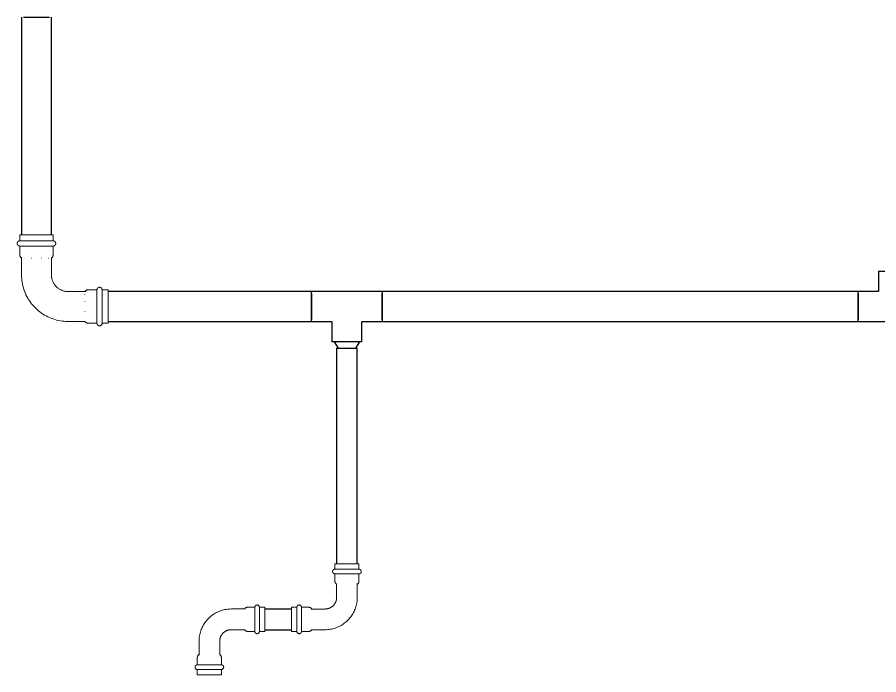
# Model space of a CAD drawing. Header units: inches. Extents: x -3327 to -1, y 8 to 1328.
# Drawn here: x -504.5 to -449.7, y 167.6 to 209.3 of the extents above; entities that cross this region are included whole.
import ezdxf

# ---------------------------------------------------------------- set-up
doc = ezdxf.new("R2010")
doc.units = ezdxf.units.IN
doc.header["$MEASUREMENT"] = 0
doc.layers.add('P-PIPE', color=3, linetype='Continuous', lineweight=9)
doc.layers.add('X - REF - FP', color=7, linetype='Continuous', true_color=0xb90000)

# ---------------------------------------------------------------- blocks, each defined once
blk = doc.blocks.new('Victaulic-VicPress316-Elbow 90-45deg Style P568_P571 - Standard-V1-SECOND LEVEL')
at = {"layer": 'P-PIPE'}
for p, q in [((-0.767, 3.52), (-0.767, 3.181)), ((0.766, 3.52), (-0.767, 3.52)), ((0.766, 3.181), (0.766, 3.52)), ((-0.767, 3.181), (0.766, 3.181)), ((-0.767, 2.89), (-0.767, 2.439)), ((-0.767, 2.89), (0.766, 2.89)), ((0.766, 2.439), (0.766, 2.89)), ((-0.658, 2.278), (-0.658, 1.393)), ((0.657, 1.393), (0.657, 2.278)), ((-3.181, 0.766), (-3.52, 0.766)), ((-3.52, 0.766), (-3.52, -0.767)), ((-3.181, -0.767), (-3.181, 0.766)), ((-2.439, 0.766), (-2.89, 0.766)), ((-2.89, -0.767), (-2.89, 0.766)), ((-1.393, 0.657), (-2.278, 0.657)), ((-3.52, -0.767), (-3.181, -0.767)), ((-2.89, -0.767), (-2.439, -0.767)), ((-2.278, -0.658), (-1.393, -0.658))]:
    blk.add_line(p, q, dxfattribs=at)
at = {"layer": 'P-PIPE', "flags": 128}
for points in [[(-0.767, 2.89), (-0.772, 2.891), (-0.778, 2.891), (-0.784, 2.892), (-0.79, 2.892), (-0.795, 2.893), (-0.801, 2.895), (-0.807, 2.896), (-0.812, 2.898), (-0.818, 2.9), (-0.823, 2.902), (-0.828, 2.904), (-0.834, 2.907), (-0.839, 2.91), (-0.844, 2.913), (-0.849, 2.916), (-0.853, 2.919), (-0.858, 2.923), (-0.862, 2.927), (-0.867, 2.931), (-0.871, 2.935), (-0.875, 2.939), (-0.879, 2.943), (-0.882, 2.948), (-0.886, 2.953), (-0.889, 2.957), (-0.892, 2.962), (-0.895, 2.967), (-0.897, 2.973), (-0.9, 2.978), (-0.902, 2.983), (-0.904, 2.989), (-0.906, 2.994), (-0.907, 3), (-0.909, 3.006), (-0.91, 3.011), (-0.911, 3.017), (-0.911, 3.023), (-0.912, 3.029), (-0.912, 3.034), (-0.912, 3.04), (-0.912, 3.046), (-0.911, 3.052), (-0.91, 3.058), (-0.909, 3.063), (-0.908, 3.069), (-0.907, 3.075), (-0.905, 3.08), (-0.903, 3.086), (-0.901, 3.091), (-0.899, 3.097), (-0.896, 3.102), (-0.894, 3.107), (-0.891, 3.112), (-0.887, 3.117), (-0.884, 3.122), (-0.881, 3.126), (-0.877, 3.131), (-0.873, 3.135), (-0.869, 3.139), (-0.865, 3.143), (-0.86, 3.147), (-0.856, 3.151), (-0.851, 3.154), (-0.846, 3.158), (-0.842, 3.161), (-0.836, 3.164), (-0.831, 3.166), (-0.826, 3.169), (-0.821, 3.171), (-0.815, 3.173), (-0.81, 3.175), (-0.804, 3.177), (-0.798, 3.178), (-0.793, 3.179), (-0.787, 3.18), (-0.781, 3.181), (-0.775, 3.181), (-0.77, 3.181), (-0.767, 3.181)], [(0.766, 3.181), (0.766, 3.181), (0.764, 3.181), (0.761, 3.181), (0.757, 3.181), (0.751, 3.181), (0.745, 3.181), (0.737, 3.181), (0.728, 3.181), (0.717, 3.181), (0.706, 3.181), (0.693, 3.181), (0.68, 3.181), (0.665, 3.181), (0.649, 3.181), (0.633, 3.181), (0.615, 3.181), (0.596, 3.181), (0.576, 3.181), (0.556, 3.181), (0.534, 3.181), (0.512, 3.181), (0.488, 3.181), (0.464, 3.181), (0.44, 3.181), (0.414, 3.181), (0.388, 3.181), (0.361, 3.181), (0.334, 3.181), (0.306, 3.181), (0.278, 3.181), (0.249, 3.181), (0.22, 3.181), (0.19, 3.181), (0.16, 3.181), (0.13, 3.181), (0.1, 3.181), (0.069, 3.181), (0.039, 3.181), (0.008, 3.181), (-0.022, 3.181), (-0.053, 3.181), (-0.084, 3.181), (-0.114, 3.181), (-0.144, 3.181), (-0.174, 3.181), (-0.204, 3.181), (-0.233, 3.181), (-0.262, 3.181), (-0.291, 3.181), (-0.319, 3.181), (-0.347, 3.181), (-0.374, 3.181), (-0.4, 3.181), (-0.426, 3.181), (-0.451, 3.181), (-0.476, 3.181), (-0.499, 3.181), (-0.522, 3.181), (-0.544, 3.181), (-0.565, 3.181), (-0.585, 3.181), (-0.605, 3.181), (-0.623, 3.181), (-0.64, 3.181), (-0.657, 3.181), (-0.672, 3.181), (-0.686, 3.181), (-0.699, 3.181), (-0.711, 3.181), (-0.722, 3.181), (-0.732, 3.181), (-0.74, 3.181), (-0.748, 3.181), (-0.754, 3.181), (-0.759, 3.181), (-0.763, 3.181), (-0.765, 3.181), (-0.766, 3.181), (-0.767, 3.181)], [(-0.767, 3.181), (-0.766, 3.181), (-0.764, 3.181), (-0.761, 3.181), (-0.757, 3.181), (-0.751, 3.181), (-0.745, 3.181), (-0.737, 3.181), (-0.728, 3.181)], [(-0.767, 2.89), (-0.766, 2.89), (-0.764, 2.89), (-0.761, 2.89), (-0.757, 2.89), (-0.751, 2.89), (-0.745, 2.89), (-0.737, 2.89), (-0.728, 2.89), (-0.717, 2.89), (-0.706, 2.89), (-0.693, 2.89), (-0.68, 2.89), (-0.665, 2.89), (-0.649, 2.89), (-0.633, 2.89), (-0.615, 2.89), (-0.596, 2.89), (-0.576, 2.89), (-0.556, 2.89), (-0.534, 2.89), (-0.512, 2.89), (-0.488, 2.89), (-0.464, 2.89), (-0.44, 2.89), (-0.414, 2.89), (-0.388, 2.89), (-0.361, 2.89), (-0.334, 2.89), (-0.306, 2.89), (-0.278, 2.89), (-0.249, 2.89), (-0.22, 2.89), (-0.19, 2.89), (-0.16, 2.89), (-0.13, 2.89), (-0.1, 2.89), (-0.069, 2.89), (-0.039, 2.89), (-0.008, 2.89), (0.022, 2.89), (0.053, 2.89), (0.084, 2.89), (0.114, 2.89), (0.144, 2.89), (0.174, 2.89), (0.204, 2.89), (0.233, 2.89), (0.262, 2.89), (0.291, 2.89), (0.319, 2.89), (0.347, 2.89), (0.374, 2.89), (0.4, 2.89), (0.426, 2.89), (0.451, 2.89), (0.476, 2.89), (0.499, 2.89), (0.522, 2.89), (0.544, 2.89), (0.565, 2.89), (0.585, 2.89), (0.605, 2.89), (0.623, 2.89), (0.64, 2.89), (0.657, 2.89), (0.672, 2.89), (0.686, 2.89), (0.699, 2.89), (0.711, 2.89), (0.722, 2.89), (0.732, 2.89), (0.74, 2.89), (0.748, 2.89), (0.754, 2.89), (0.759, 2.89), (0.763, 2.89), (0.765, 2.89), (0.766, 2.89), (0.766, 2.89)], [(-0.722, 2.89), (-0.732, 2.89), (-0.74, 2.89), (-0.748, 2.89), (-0.754, 2.89), (-0.759, 2.89), (-0.763, 2.89), (-0.765, 2.89), (-0.766, 2.89), (-0.767, 2.89)], [(0.722, 3.181), (0.732, 3.181), (0.74, 3.181), (0.748, 3.181), (0.754, 3.181), (0.759, 3.181), (0.763, 3.181), (0.765, 3.181), (0.766, 3.181), (0.766, 3.181)], [(0.766, 2.89), (0.766, 2.89), (0.764, 2.89), (0.761, 2.89), (0.757, 2.89), (0.751, 2.89), (0.745, 2.89), (0.737, 2.89), (0.728, 2.89)], [(0.766, 3.181), (0.772, 3.181), (0.778, 3.181), (0.784, 3.18), (0.79, 3.18), (0.795, 3.179), (0.801, 3.177), (0.807, 3.176), (0.812, 3.174), (0.818, 3.172), (0.823, 3.17), (0.828, 3.168), (0.834, 3.165), (0.839, 3.162), (0.844, 3.159), (0.849, 3.156), (0.853, 3.153), (0.858, 3.149), (0.862, 3.145), (0.867, 3.141), (0.871, 3.137), (0.875, 3.133), (0.879, 3.129), (0.882, 3.124), (0.886, 3.119), (0.889, 3.115), (0.892, 3.11), (0.895, 3.105), (0.897, 3.099), (0.9, 3.094), (0.902, 3.089), (0.904, 3.083), (0.906, 3.078), (0.907, 3.072), (0.909, 3.066), (0.91, 3.061), (0.911, 3.055), (0.911, 3.049), (0.912, 3.043), (0.912, 3.038), (0.912, 3.032), (0.912, 3.026), (0.911, 3.02), (0.91, 3.014), (0.909, 3.009), (0.908, 3.003), (0.907, 2.997), (0.905, 2.992), (0.903, 2.986), (0.901, 2.981), (0.899, 2.975), (0.896, 2.97), (0.894, 2.965), (0.891, 2.96), (0.887, 2.955), (0.884, 2.95), (0.881, 2.946), (0.877, 2.941), (0.873, 2.937), (0.869, 2.933), (0.865, 2.929), (0.86, 2.925), (0.856, 2.921), (0.851, 2.918), (0.846, 2.914), (0.842, 2.911), (0.836, 2.908), (0.831, 2.906), (0.826, 2.903), (0.821, 2.901), (0.815, 2.899), (0.81, 2.897), (0.804, 2.895), (0.798, 2.894), (0.793, 2.893), (0.787, 2.892), (0.781, 2.891), (0.775, 2.891), (0.77, 2.891), (0.766, 2.89)], [(-0.658, 2.221), (-0.666, 2.228), (-0.674, 2.235), (-0.682, 2.242), (-0.69, 2.25), (-0.698, 2.258), (-0.705, 2.266), (-0.711, 2.275), (-0.718, 2.283), (-0.724, 2.293), (-0.729, 2.302), (-0.735, 2.311), (-0.74, 2.321), (-0.744, 2.331), (-0.748, 2.341), (-0.752, 2.351), (-0.755, 2.362), (-0.758, 2.372), (-0.761, 2.383), (-0.763, 2.394), (-0.764, 2.404), (-0.765, 2.415), (-0.766, 2.426), (-0.767, 2.437), (-0.767, 2.439)], [(0.766, 2.439), (0.766, 2.428), (0.766, 2.417), (0.765, 2.406), (0.763, 2.396), (0.761, 2.385), (0.759, 2.374), (0.756, 2.364), (0.753, 2.353), (0.749, 2.343), (0.745, 2.333), (0.741, 2.323), (0.736, 2.313), (0.73, 2.304), (0.725, 2.294), (0.719, 2.285), (0.713, 2.276), (0.706, 2.268), (0.699, 2.259), (0.692, 2.251), (0.684, 2.244), (0.676, 2.236), (0.668, 2.229), (0.659, 2.222), (0.657, 2.221)], [(-0.658, 1.393), (-0.658, 1.364), (-0.66, 1.334), (-0.663, 1.305), (-0.667, 1.276), (-0.672, 1.247), (-0.679, 1.218), (-0.686, 1.19), (-0.695, 1.162), (-0.705, 1.134), (-0.716, 1.107), (-0.728, 1.08), (-0.741, 1.053), (-0.755, 1.028), (-0.77, 1.002), (-0.786, 0.978), (-0.803, 0.954), (-0.821, 0.931), (-0.84, 0.908), (-0.86, 0.886), (-0.881, 0.865), (-0.902, 0.845), (-0.924, 0.826), (-0.947, 0.808), (-0.971, 0.79), (-0.996, 0.774), (-1.021, 0.759), (-1.046, 0.744), (-1.073, 0.731), (-1.099, 0.719), (-1.126, 0.707), (-1.154, 0.697), (-1.182, 0.688), (-1.21, 0.681), (-1.239, 0.674), (-1.268, 0.668), (-1.297, 0.664), (-1.326, 0.661), (-1.356, 0.658), (-1.385, 0.658), (-1.393, 0.657)], [(-1.393, -0.658), (-1.311, -0.656), (-1.229, -0.651), (-1.148, -0.643), (-1.066, -0.631), (-0.986, -0.617), (-0.906, -0.599), (-0.826, -0.578), (-0.748, -0.553), (-0.671, -0.526), (-0.594, -0.496), (-0.52, -0.462), (-0.446, -0.426), (-0.374, -0.386), (-0.304, -0.344), (-0.235, -0.299), (-0.168, -0.252), (-0.104, -0.201), (-0.041, -0.149), (0.02, -0.093), (0.078, -0.036), (0.134, 0.024), (0.187, 0.087), (0.238, 0.151), (0.287, 0.217), (0.332, 0.285), (0.375, 0.355), (0.415, 0.427), (0.453, 0.5), (0.487, 0.574), (0.518, 0.65), (0.546, 0.727), (0.571, 0.805), (0.593, 0.884), (0.612, 0.964), (0.628, 1.044), (0.64, 1.126), (0.649, 1.207), (0.655, 1.289), (0.657, 1.371), (0.657, 1.393)], [(-3.181, 0.766), (-3.181, 0.772), (-3.181, 0.778), (-3.18, 0.784), (-3.18, 0.79), (-3.179, 0.795), (-3.177, 0.801), (-3.176, 0.807), (-3.174, 0.812), (-3.172, 0.818), (-3.17, 0.823), (-3.168, 0.828), (-3.165, 0.834), (-3.162, 0.839), (-3.159, 0.844), (-3.156, 0.849), (-3.153, 0.853), (-3.149, 0.858), (-3.145, 0.862), (-3.141, 0.867), (-3.137, 0.871), (-3.133, 0.875), (-3.129, 0.879), (-3.124, 0.882), (-3.119, 0.886), (-3.115, 0.889), (-3.11, 0.892), (-3.105, 0.895), (-3.099, 0.897), (-3.094, 0.9), (-3.089, 0.902), (-3.083, 0.904), (-3.078, 0.906), (-3.072, 0.907), (-3.066, 0.909), (-3.061, 0.91), (-3.055, 0.911), (-3.049, 0.911), (-3.043, 0.912), (-3.038, 0.912), (-3.032, 0.912), (-3.026, 0.912), (-3.02, 0.911), (-3.014, 0.91), (-3.009, 0.909), (-3.003, 0.908), (-2.997, 0.907), (-2.992, 0.905), (-2.986, 0.903), (-2.981, 0.901), (-2.975, 0.899), (-2.97, 0.896), (-2.965, 0.894), (-2.96, 0.891), (-2.955, 0.887), (-2.95, 0.884), (-2.946, 0.881), (-2.941, 0.877), (-2.937, 0.873), (-2.933, 0.869), (-2.929, 0.865), (-2.925, 0.86), (-2.921, 0.856), (-2.918, 0.851), (-2.914, 0.846), (-2.911, 0.842), (-2.908, 0.836), (-2.906, 0.831), (-2.903, 0.826), (-2.901, 0.821), (-2.899, 0.815), (-2.897, 0.81), (-2.895, 0.804), (-2.894, 0.798), (-2.893, 0.793), (-2.892, 0.787), (-2.891, 0.781), (-2.891, 0.775), (-2.891, 0.77), (-2.89, 0.766)], [(-3.181, 0.766), (-3.181, 0.766), (-3.181, 0.764), (-3.181, 0.761), (-3.181, 0.757), (-3.181, 0.751), (-3.181, 0.745), (-3.181, 0.737), (-3.181, 0.728), (-3.181, 0.717), (-3.181, 0.706), (-3.181, 0.693), (-3.181, 0.68), (-3.181, 0.665), (-3.181, 0.649), (-3.181, 0.633), (-3.181, 0.615), (-3.181, 0.596), (-3.181, 0.576), (-3.181, 0.556), (-3.181, 0.534), (-3.181, 0.512), (-3.181, 0.488), (-3.181, 0.464), (-3.181, 0.44), (-3.181, 0.414), (-3.181, 0.388), (-3.181, 0.361), (-3.181, 0.334), (-3.181, 0.306), (-3.181, 0.278), (-3.181, 0.249), (-3.181, 0.22), (-3.181, 0.19), (-3.181, 0.16), (-3.181, 0.13), (-3.181, 0.1), (-3.181, 0.069), (-3.181, 0.039), (-3.181, 0.008), (-3.181, -0.022), (-3.181, -0.053), (-3.181, -0.084), (-3.181, -0.114), (-3.181, -0.144), (-3.181, -0.174), (-3.181, -0.204), (-3.181, -0.233), (-3.181, -0.262), (-3.181, -0.291), (-3.181, -0.319), (-3.181, -0.347), (-3.181, -0.374), (-3.181, -0.4), (-3.181, -0.426), (-3.181, -0.451), (-3.181, -0.476), (-3.181, -0.499), (-3.181, -0.522), (-3.181, -0.544), (-3.181, -0.565), (-3.181, -0.585), (-3.181, -0.605), (-3.181, -0.623), (-3.181, -0.64), (-3.181, -0.657), (-3.181, -0.672), (-3.181, -0.686), (-3.181, -0.699), (-3.181, -0.711), (-3.181, -0.722), (-3.181, -0.732), (-3.181, -0.74), (-3.181, -0.748), (-3.181, -0.754), (-3.181, -0.759), (-3.181, -0.763), (-3.181, -0.765), (-3.181, -0.766), (-3.181, -0.767)], [(-3.181, 0.722), (-3.181, 0.732), (-3.181, 0.74), (-3.181, 0.748), (-3.181, 0.754), (-3.181, 0.759), (-3.181, 0.763), (-3.181, 0.765), (-3.181, 0.766), (-3.181, 0.766)], [(-2.89, -0.767), (-2.89, -0.766), (-2.89, -0.764), (-2.89, -0.761), (-2.89, -0.757), (-2.89, -0.751), (-2.89, -0.745), (-2.89, -0.737), (-2.89, -0.728), (-2.89, -0.717), (-2.89, -0.706), (-2.89, -0.693), (-2.89, -0.68), (-2.89, -0.665), (-2.89, -0.649), (-2.89, -0.633), (-2.89, -0.615), (-2.89, -0.596), (-2.89, -0.576), (-2.89, -0.556), (-2.89, -0.534), (-2.89, -0.512), (-2.89, -0.488), (-2.89, -0.464), (-2.89, -0.44), (-2.89, -0.414), (-2.89, -0.388), (-2.89, -0.361), (-2.89, -0.334), (-2.89, -0.306), (-2.89, -0.278), (-2.89, -0.249), (-2.89, -0.22), (-2.89, -0.19), (-2.89, -0.16), (-2.89, -0.13), (-2.89, -0.1), (-2.89, -0.069), (-2.89, -0.039), (-2.89, -0.008), (-2.89, 0.022), (-2.89, 0.053), (-2.89, 0.084), (-2.89, 0.114), (-2.89, 0.144), (-2.89, 0.174), (-2.89, 0.204), (-2.89, 0.233), (-2.89, 0.262), (-2.89, 0.291), (-2.89, 0.319), (-2.89, 0.347), (-2.89, 0.374), (-2.89, 0.4), (-2.89, 0.426), (-2.89, 0.451), (-2.89, 0.476), (-2.89, 0.499), (-2.89, 0.522), (-2.89, 0.544), (-2.89, 0.565), (-2.89, 0.585), (-2.89, 0.605), (-2.89, 0.623), (-2.89, 0.64), (-2.89, 0.657), (-2.89, 0.672), (-2.89, 0.686), (-2.89, 0.699), (-2.89, 0.711), (-2.89, 0.722), (-2.89, 0.732), (-2.89, 0.74), (-2.89, 0.748), (-2.89, 0.754), (-2.89, 0.759), (-2.89, 0.763), (-2.89, 0.765), (-2.89, 0.766), (-2.89, 0.766)], [(-2.89, 0.766), (-2.89, 0.766), (-2.89, 0.764), (-2.89, 0.761), (-2.89, 0.757), (-2.89, 0.751), (-2.89, 0.745), (-2.89, 0.737), (-2.89, 0.728)], [(-2.439, 0.766), (-2.428, 0.766), (-2.417, 0.766), (-2.406, 0.765), (-2.396, 0.763), (-2.385, 0.761), (-2.374, 0.759), (-2.364, 0.756), (-2.353, 0.753), (-2.343, 0.749), (-2.333, 0.745), (-2.323, 0.741), (-2.313, 0.736), (-2.304, 0.73), (-2.294, 0.725), (-2.285, 0.719), (-2.276, 0.713), (-2.268, 0.706), (-2.259, 0.699), (-2.251, 0.692), (-2.244, 0.684), (-2.236, 0.676), (-2.229, 0.668), (-2.222, 0.659), (-2.221, 0.657)], [(-3.181, -0.767), (-3.181, -0.766), (-3.181, -0.764), (-3.181, -0.761), (-3.181, -0.757), (-3.181, -0.751), (-3.181, -0.745), (-3.181, -0.737), (-3.181, -0.728)], [(-2.89, -0.767), (-2.891, -0.772), (-2.891, -0.778), (-2.892, -0.784), (-2.892, -0.79), (-2.893, -0.795), (-2.895, -0.801), (-2.896, -0.807), (-2.898, -0.812), (-2.9, -0.818), (-2.902, -0.823), (-2.904, -0.828), (-2.907, -0.834), (-2.91, -0.839), (-2.913, -0.844), (-2.916, -0.849), (-2.919, -0.853), (-2.923, -0.858), (-2.927, -0.862), (-2.931, -0.867), (-2.935, -0.871), (-2.939, -0.875), (-2.943, -0.879), (-2.948, -0.882), (-2.953, -0.886), (-2.957, -0.889), (-2.962, -0.892), (-2.967, -0.895), (-2.973, -0.897), (-2.978, -0.9), (-2.983, -0.902), (-2.989, -0.904), (-2.994, -0.906), (-3, -0.907), (-3.006, -0.909), (-3.011, -0.91), (-3.017, -0.911), (-3.023, -0.911), (-3.029, -0.912), (-3.034, -0.912), (-3.04, -0.912), (-3.046, -0.912), (-3.052, -0.911), (-3.058, -0.91), (-3.063, -0.909), (-3.069, -0.908), (-3.075, -0.907), (-3.08, -0.905), (-3.086, -0.903), (-3.091, -0.901), (-3.097, -0.899), (-3.102, -0.896), (-3.107, -0.894), (-3.112, -0.891), (-3.117, -0.887), (-3.122, -0.884), (-3.126, -0.881), (-3.131, -0.877), (-3.135, -0.873), (-3.139, -0.869), (-3.143, -0.865), (-3.147, -0.86), (-3.151, -0.856), (-3.154, -0.851), (-3.158, -0.846), (-3.161, -0.842), (-3.164, -0.836), (-3.166, -0.831), (-3.169, -0.826), (-3.171, -0.821), (-3.173, -0.815), (-3.175, -0.81), (-3.177, -0.804), (-3.178, -0.798), (-3.179, -0.793), (-3.18, -0.787), (-3.181, -0.781), (-3.181, -0.775), (-3.181, -0.77), (-3.181, -0.767)], [(-2.89, -0.722), (-2.89, -0.732), (-2.89, -0.74), (-2.89, -0.748), (-2.89, -0.754), (-2.89, -0.759), (-2.89, -0.763), (-2.89, -0.765), (-2.89, -0.766), (-2.89, -0.767)], [(-2.221, -0.658), (-2.228, -0.666), (-2.235, -0.674), (-2.242, -0.682), (-2.25, -0.69), (-2.258, -0.698), (-2.266, -0.705), (-2.275, -0.711), (-2.283, -0.718), (-2.293, -0.724), (-2.302, -0.729), (-2.311, -0.735), (-2.321, -0.74), (-2.331, -0.744), (-2.341, -0.748), (-2.351, -0.752), (-2.362, -0.755), (-2.372, -0.758), (-2.383, -0.761), (-2.394, -0.763), (-2.404, -0.764), (-2.415, -0.765), (-2.426, -0.766), (-2.437, -0.767), (-2.439, -0.767)]]:
    blk.add_lwpolyline(points, dxfattribs=at)
blk = doc.blocks.new('Victaulic-VicPress316-Elbow 90-45deg Style P568_P571 - Standard-V4-SECOND LEVEL')
at = {"layer": 'P-PIPE'}
for p, q in [((-1.059, 4.55), (-1.059, 4.174)), ((1.059, 4.55), (-1.059, 4.55)), ((1.059, 4.174), (1.059, 4.55)), ((-1.059, 4.174), (1.059, 4.174)), ((-1.059, 3.845), (-1.059, 3.289)), ((-1.059, 3.845), (1.059, 3.845)), ((1.059, 3.289), (1.059, 3.845)), ((-0.95, 3.136), (-0.95, 2.015)), ((-0.769, 3.071), (-0.753, 3.071)), ((-0.312, 3.071), (-0.294, 3.071)), ((0.294, 3.071), (0.312, 3.071)), ((0.753, 3.071), (0.769, 3.071)), ((0.95, 2.015), (0.95, 3.119)), ((-4.174, 1.059), (-4.55, 1.059)), ((-4.55, 1.059), (-4.55, -1.059)), ((-4.174, -1.059), (-4.174, 1.059)), ((-3.289, 1.059), (-3.845, 1.059)), ((-3.845, -1.059), (-3.845, 1.059)), ((-2.015, 0.95), (-3.119, 0.95)), ((-3.071, 0.753), (-3.071, 0.769)), ((-3.071, 0.294), (-3.071, 0.312)), ((-3.071, -0.312), (-3.071, -0.294)), ((-4.55, -1.059), (-4.174, -1.059)), ((-3.845, -1.059), (-3.289, -1.059)), ((-3.134, -0.95), (-2.015, -0.95)), ((-3.071, -0.769), (-3.071, -0.753))]:
    blk.add_line(p, q, dxfattribs=at)
at = {"layer": 'P-PIPE', "flags": 128}
for points in [[(-1.059, 3.845), (-1.066, 3.846), (-1.072, 3.846), (-1.079, 3.847), (-1.085, 3.848), (-1.092, 3.849), (-1.098, 3.85), (-1.104, 3.852), (-1.111, 3.854), (-1.117, 3.856), (-1.123, 3.858), (-1.129, 3.861), (-1.135, 3.864), (-1.141, 3.867), (-1.146, 3.871), (-1.152, 3.874), (-1.157, 3.878), (-1.162, 3.882), (-1.167, 3.886), (-1.172, 3.891), (-1.177, 3.895), (-1.181, 3.9), (-1.186, 3.905), (-1.19, 3.91), (-1.194, 3.916), (-1.197, 3.921), (-1.201, 3.927), (-1.204, 3.932), (-1.207, 3.938), (-1.21, 3.944), (-1.212, 3.95), (-1.215, 3.957), (-1.217, 3.963), (-1.218, 3.969), (-1.22, 3.976), (-1.221, 3.982), (-1.222, 3.989), (-1.223, 3.995), (-1.223, 4.002), (-1.223, 4.008), (-1.223, 4.015), (-1.223, 4.021), (-1.223, 4.028), (-1.222, 4.034), (-1.221, 4.041), (-1.219, 4.047), (-1.218, 4.054), (-1.216, 4.06), (-1.214, 4.066), (-1.211, 4.072), (-1.209, 4.078), (-1.206, 4.084), (-1.203, 4.09), (-1.199, 4.096), (-1.196, 4.101), (-1.192, 4.107), (-1.188, 4.112), (-1.184, 4.117), (-1.179, 4.122), (-1.175, 4.127), (-1.17, 4.131), (-1.165, 4.136), (-1.16, 4.14), (-1.155, 4.144), (-1.149, 4.147), (-1.144, 4.151), (-1.138, 4.154), (-1.132, 4.157), (-1.126, 4.16), (-1.12, 4.163), (-1.114, 4.165), (-1.108, 4.167), (-1.102, 4.169), (-1.095, 4.17), (-1.089, 4.172), (-1.082, 4.173), (-1.076, 4.174), (-1.069, 4.174), (-1.063, 4.174), (-1.059, 4.174)], [(1.059, 4.174), (1.058, 4.174), (1.056, 4.174), (1.051, 4.174), (1.045, 4.174), (1.038, 4.174), (1.029, 4.174), (1.018, 4.174), (1.005, 4.174), (0.991, 4.174), (0.975, 4.174), (0.958, 4.174), (0.939, 4.174), (0.919, 4.174), (0.897, 4.174), (0.874, 4.174), (0.849, 4.174), (0.823, 4.174), (0.796, 4.174), (0.768, 4.174), (0.738, 4.174), (0.707, 4.174), (0.675, 4.174), (0.642, 4.174), (0.607, 4.174), (0.572, 4.174), (0.536, 4.174), (0.499, 4.174), (0.461, 4.174), (0.423, 4.174), (0.384, 4.174), (0.344, 4.174), (0.304, 4.174), (0.263, 4.174), (0.222, 4.174), (0.18, 4.174), (0.138, 4.174), (0.096, 4.174), (0.054, 4.174), (0.011, 4.174), (-0.031, 4.174), (-0.073, 4.174), (-0.115, 4.174), (-0.157, 4.174), (-0.199, 4.174), (-0.241, 4.174), (-0.282, 4.174), (-0.322, 4.174), (-0.362, 4.174), (-0.402, 4.174), (-0.441, 4.174), (-0.479, 4.174), (-0.516, 4.174), (-0.553, 4.174), (-0.588, 4.174), (-0.623, 4.174), (-0.657, 4.174), (-0.69, 4.174), (-0.721, 4.174), (-0.752, 4.174), (-0.781, 4.174), (-0.809, 4.174), (-0.836, 4.174), (-0.861, 4.174), (-0.885, 4.174), (-0.907, 4.174), (-0.929, 4.174), (-0.948, 4.174), (-0.966, 4.174), (-0.983, 4.174), (-0.998, 4.174), (-1.011, 4.174), (-1.023, 4.174), (-1.033, 4.174), (-1.042, 4.174), (-1.048, 4.174), (-1.054, 4.174), (-1.057, 4.174), (-1.059, 4.174), (-1.059, 4.174)], [(-1.059, 4.174), (-1.058, 4.174), (-1.056, 4.174), (-1.051, 4.174), (-1.045, 4.174), (-1.038, 4.174), (-1.029, 4.174), (-1.018, 4.174)], [(-1.059, 3.845), (-1.058, 3.845), (-1.056, 3.845), (-1.051, 3.845), (-1.045, 3.845), (-1.038, 3.845), (-1.029, 3.845), (-1.018, 3.845), (-1.005, 3.845), (-0.991, 3.845), (-0.975, 3.845), (-0.958, 3.845), (-0.939, 3.845), (-0.919, 3.845), (-0.897, 3.845), (-0.874, 3.845), (-0.849, 3.845), (-0.823, 3.845), (-0.796, 3.845), (-0.768, 3.845), (-0.738, 3.845), (-0.707, 3.845), (-0.675, 3.845), (-0.642, 3.845), (-0.607, 3.845), (-0.572, 3.845), (-0.536, 3.845), (-0.499, 3.845), (-0.461, 3.845), (-0.423, 3.845), (-0.384, 3.845), (-0.344, 3.845), (-0.304, 3.845), (-0.263, 3.845), (-0.222, 3.845), (-0.18, 3.845), (-0.138, 3.845), (-0.096, 3.845), (-0.054, 3.845), (-0.011, 3.845), (0.031, 3.845), (0.073, 3.845), (0.115, 3.845), (0.157, 3.845), (0.199, 3.845), (0.241, 3.845), (0.282, 3.845), (0.322, 3.845), (0.362, 3.845), (0.402, 3.845), (0.441, 3.845), (0.479, 3.845), (0.516, 3.845), (0.553, 3.845), (0.588, 3.845), (0.623, 3.845), (0.657, 3.845), (0.69, 3.845), (0.721, 3.845), (0.752, 3.845), (0.781, 3.845), (0.809, 3.845), (0.836, 3.845), (0.861, 3.845), (0.885, 3.845), (0.907, 3.845), (0.929, 3.845), (0.948, 3.845), (0.966, 3.845), (0.983, 3.845), (0.998, 3.845), (1.011, 3.845), (1.023, 3.845), (1.033, 3.845), (1.042, 3.845), (1.048, 3.845), (1.054, 3.845), (1.057, 3.845), (1.059, 3.845), (1.059, 3.845)], [(-1.023, 3.845), (-1.033, 3.845), (-1.042, 3.845), (-1.048, 3.845), (-1.054, 3.845), (-1.057, 3.845), (-1.059, 3.845), (-1.059, 3.845)], [(1.059, 3.845), (1.058, 3.845), (1.056, 3.845), (1.051, 3.845), (1.045, 3.845), (1.038, 3.845), (1.029, 3.845), (1.018, 3.845)], [(1.023, 4.174), (1.033, 4.174), (1.042, 4.174), (1.048, 4.174), (1.054, 4.174), (1.057, 4.174), (1.059, 4.174), (1.059, 4.174)], [(1.059, 4.174), (1.066, 4.174), (1.072, 4.174), (1.079, 4.173), (1.085, 4.172), (1.092, 4.171), (1.098, 4.17), (1.104, 4.168), (1.111, 4.166), (1.117, 4.164), (1.123, 4.162), (1.129, 4.159), (1.135, 4.156), (1.141, 4.153), (1.146, 4.149), (1.152, 4.146), (1.157, 4.142), (1.162, 4.138), (1.167, 4.134), (1.172, 4.129), (1.177, 4.125), (1.181, 4.12), (1.186, 4.115), (1.19, 4.11), (1.194, 4.104), (1.197, 4.099), (1.201, 4.093), (1.204, 4.088), (1.207, 4.082), (1.21, 4.076), (1.212, 4.07), (1.215, 4.063), (1.217, 4.057), (1.218, 4.051), (1.22, 4.044), (1.221, 4.038), (1.222, 4.031), (1.223, 4.025), (1.223, 4.018), (1.223, 4.012), (1.223, 4.005), (1.223, 3.999), (1.223, 3.992), (1.222, 3.986), (1.221, 3.979), (1.219, 3.973), (1.218, 3.966), (1.216, 3.96), (1.214, 3.954), (1.211, 3.948), (1.209, 3.942), (1.206, 3.936), (1.203, 3.93), (1.199, 3.924), (1.196, 3.919), (1.192, 3.913), (1.188, 3.908), (1.184, 3.903), (1.179, 3.898), (1.175, 3.893), (1.17, 3.889), (1.165, 3.884), (1.16, 3.88), (1.155, 3.876), (1.149, 3.873), (1.144, 3.869), (1.138, 3.866), (1.132, 3.863), (1.126, 3.86), (1.12, 3.857), (1.114, 3.855), (1.108, 3.853), (1.102, 3.851), (1.095, 3.85), (1.089, 3.848), (1.082, 3.847), (1.076, 3.846), (1.069, 3.846), (1.063, 3.846), (1.059, 3.845)], [(-0.95, 3.071), (-0.959, 3.078), (-0.967, 3.085), (-0.975, 3.092), (-0.983, 3.1), (-0.99, 3.108), (-0.997, 3.116), (-1.004, 3.125), (-1.01, 3.133), (-1.016, 3.143), (-1.022, 3.152), (-1.027, 3.161), (-1.032, 3.171), (-1.037, 3.181), (-1.041, 3.191), (-1.045, 3.201), (-1.048, 3.212), (-1.051, 3.222), (-1.053, 3.233), (-1.055, 3.244), (-1.057, 3.254), (-1.058, 3.265), (-1.059, 3.276), (-1.059, 3.287), (-1.059, 3.289)], [(1.059, 3.289), (1.059, 3.278), (1.058, 3.267), (1.057, 3.256), (1.056, 3.246), (1.054, 3.235), (1.051, 3.224), (1.048, 3.214), (1.045, 3.203), (1.042, 3.193), (1.037, 3.183), (1.033, 3.173), (1.028, 3.163), (1.023, 3.154), (1.017, 3.144), (1.011, 3.135), (1.005, 3.126), (0.998, 3.118), (0.991, 3.109), (0.984, 3.101), (0.976, 3.094), (0.968, 3.086), (0.96, 3.079), (0.952, 3.072), (0.95, 3.071)], [(-0.95, 2.015), (-0.951, 1.973), (-0.953, 1.93), (-0.958, 1.888), (-0.964, 1.846), (-0.971, 1.804), (-0.981, 1.762), (-0.991, 1.721), (-1.004, 1.68), (-1.018, 1.64), (-1.034, 1.6), (-1.051, 1.562), (-1.07, 1.523), (-1.091, 1.486), (-1.113, 1.449), (-1.136, 1.414), (-1.161, 1.379), (-1.187, 1.345), (-1.214, 1.313), (-1.243, 1.281), (-1.273, 1.251), (-1.304, 1.222), (-1.337, 1.194), (-1.37, 1.168), (-1.404, 1.143), (-1.44, 1.119), (-1.476, 1.097), (-1.513, 1.076), (-1.551, 1.056), (-1.59, 1.039), (-1.629, 1.022), (-1.669, 1.008), (-1.71, 0.995), (-1.751, 0.983), (-1.792, 0.974), (-1.834, 0.965), (-1.876, 0.959), (-1.919, 0.954), (-1.961, 0.951), (-2.004, 0.95), (-2.015, 0.95)], [(-2.015, -0.95), (-1.897, -0.948), (-1.778, -0.941), (-1.66, -0.929), (-1.543, -0.912), (-1.426, -0.891), (-1.31, -0.865), (-1.196, -0.835), (-1.082, -0.799), (-0.971, -0.76), (-0.861, -0.716), (-0.752, -0.668), (-0.646, -0.615), (-0.542, -0.558), (-0.44, -0.497), (-0.341, -0.432), (-0.244, -0.363), (-0.151, -0.29), (-0.06, -0.214), (0.028, -0.134), (0.112, -0.051), (0.193, 0.036), (0.27, 0.126), (0.344, 0.219), (0.414, 0.315), (0.48, 0.413), (0.542, 0.514), (0.6, 0.618), (0.654, 0.723), (0.703, 0.831), (0.748, 0.941), (0.789, 1.052), (0.826, 1.165), (0.857, 1.279), (0.884, 1.395), (0.907, 1.511), (0.925, 1.629), (0.938, 1.746), (0.946, 1.865), (0.95, 1.983), (0.95, 2.015)], [(-4.174, 1.059), (-4.174, 1.066), (-4.174, 1.072), (-4.173, 1.079), (-4.172, 1.085), (-4.171, 1.092), (-4.17, 1.098), (-4.168, 1.104), (-4.166, 1.111), (-4.164, 1.117), (-4.162, 1.123), (-4.159, 1.129), (-4.156, 1.135), (-4.153, 1.141), (-4.149, 1.146), (-4.146, 1.152), (-4.142, 1.157), (-4.138, 1.162), (-4.134, 1.167), (-4.129, 1.172), (-4.125, 1.177), (-4.12, 1.181), (-4.115, 1.186), (-4.11, 1.19), (-4.104, 1.194), (-4.099, 1.197), (-4.093, 1.201), (-4.088, 1.204), (-4.082, 1.207), (-4.076, 1.21), (-4.07, 1.212), (-4.063, 1.215), (-4.057, 1.217), (-4.051, 1.218), (-4.044, 1.22), (-4.038, 1.221), (-4.031, 1.222), (-4.025, 1.223), (-4.018, 1.223), (-4.012, 1.223), (-4.005, 1.223), (-3.999, 1.223), (-3.992, 1.223), (-3.986, 1.222), (-3.979, 1.221), (-3.973, 1.219), (-3.966, 1.218), (-3.96, 1.216), (-3.954, 1.214), (-3.948, 1.211), (-3.942, 1.209), (-3.936, 1.206), (-3.93, 1.203), (-3.924, 1.199), (-3.919, 1.196), (-3.913, 1.192), (-3.908, 1.188), (-3.903, 1.184), (-3.898, 1.179), (-3.893, 1.175), (-3.889, 1.17), (-3.884, 1.165), (-3.88, 1.16), (-3.876, 1.155), (-3.873, 1.149), (-3.869, 1.144), (-3.866, 1.138), (-3.863, 1.132), (-3.86, 1.126), (-3.857, 1.12), (-3.855, 1.114), (-3.853, 1.108), (-3.851, 1.102), (-3.85, 1.095), (-3.848, 1.089), (-3.847, 1.082), (-3.846, 1.076), (-3.846, 1.069), (-3.846, 1.063), (-3.845, 1.059)], [(-4.174, 1.059), (-4.174, 1.058), (-4.174, 1.056), (-4.174, 1.051), (-4.174, 1.045), (-4.174, 1.038), (-4.174, 1.029), (-4.174, 1.018), (-4.174, 1.005), (-4.174, 0.991), (-4.174, 0.975), (-4.174, 0.958), (-4.174, 0.939), (-4.174, 0.919), (-4.174, 0.897), (-4.174, 0.874), (-4.174, 0.849), (-4.174, 0.823), (-4.174, 0.796), (-4.174, 0.768), (-4.174, 0.738), (-4.174, 0.707), (-4.174, 0.675), (-4.174, 0.642), (-4.174, 0.607), (-4.174, 0.572), (-4.174, 0.536), (-4.174, 0.499), (-4.174, 0.461), (-4.174, 0.423), (-4.174, 0.384), (-4.174, 0.344), (-4.174, 0.304), (-4.174, 0.263), (-4.174, 0.222), (-4.174, 0.18), (-4.174, 0.138), (-4.174, 0.096), (-4.174, 0.054), (-4.174, 0.011), (-4.174, -0.031), (-4.174, -0.073), (-4.174, -0.115), (-4.174, -0.157), (-4.174, -0.199), (-4.174, -0.241), (-4.174, -0.282), (-4.174, -0.322), (-4.174, -0.362), (-4.174, -0.402), (-4.174, -0.441), (-4.174, -0.479), (-4.174, -0.516), (-4.174, -0.553), (-4.174, -0.588), (-4.174, -0.623), (-4.174, -0.657), (-4.174, -0.69), (-4.174, -0.721), (-4.174, -0.752), (-4.174, -0.781), (-4.174, -0.809), (-4.174, -0.836), (-4.174, -0.861), (-4.174, -0.885), (-4.174, -0.907), (-4.174, -0.929), (-4.174, -0.948), (-4.174, -0.966), (-4.174, -0.983), (-4.174, -0.998), (-4.174, -1.011), (-4.174, -1.023), (-4.174, -1.033), (-4.174, -1.042), (-4.174, -1.048), (-4.174, -1.054), (-4.174, -1.057), (-4.174, -1.059), (-4.174, -1.059)], [(-4.174, 1.023), (-4.174, 1.033), (-4.174, 1.042), (-4.174, 1.048), (-4.174, 1.054), (-4.174, 1.057), (-4.174, 1.059), (-4.174, 1.059)], [(-3.845, -1.059), (-3.845, -1.058), (-3.845, -1.056), (-3.845, -1.051), (-3.845, -1.045), (-3.845, -1.038), (-3.845, -1.029), (-3.845, -1.018), (-3.845, -1.005), (-3.845, -0.991), (-3.845, -0.975), (-3.845, -0.958), (-3.845, -0.939), (-3.845, -0.919), (-3.845, -0.897), (-3.845, -0.874), (-3.845, -0.849), (-3.845, -0.823), (-3.845, -0.796), (-3.845, -0.768), (-3.845, -0.738), (-3.845, -0.707), (-3.845, -0.675), (-3.845, -0.642), (-3.845, -0.607), (-3.845, -0.572), (-3.845, -0.536), (-3.845, -0.499), (-3.845, -0.461), (-3.845, -0.423), (-3.845, -0.384), (-3.845, -0.344), (-3.845, -0.304), (-3.845, -0.263), (-3.845, -0.222), (-3.845, -0.18), (-3.845, -0.138), (-3.845, -0.096), (-3.845, -0.054), (-3.845, -0.011), (-3.845, 0.031), (-3.845, 0.073), (-3.845, 0.115), (-3.845, 0.157), (-3.845, 0.199), (-3.845, 0.241), (-3.845, 0.282), (-3.845, 0.322), (-3.845, 0.362), (-3.845, 0.402), (-3.845, 0.441), (-3.845, 0.479), (-3.845, 0.516), (-3.845, 0.553), (-3.845, 0.588), (-3.845, 0.623), (-3.845, 0.657), (-3.845, 0.69), (-3.845, 0.721), (-3.845, 0.752), (-3.845, 0.781), (-3.845, 0.809), (-3.845, 0.836), (-3.845, 0.861), (-3.845, 0.885), (-3.845, 0.907), (-3.845, 0.929), (-3.845, 0.948), (-3.845, 0.966), (-3.845, 0.983), (-3.845, 0.998), (-3.845, 1.011), (-3.845, 1.023), (-3.845, 1.033), (-3.845, 1.042), (-3.845, 1.048), (-3.845, 1.054), (-3.845, 1.057), (-3.845, 1.059), (-3.845, 1.059)], [(-3.845, 1.059), (-3.845, 1.058), (-3.845, 1.056), (-3.845, 1.051), (-3.845, 1.045), (-3.845, 1.038), (-3.845, 1.029), (-3.845, 1.018)], [(-3.289, 1.059), (-3.278, 1.059), (-3.267, 1.058), (-3.256, 1.057), (-3.246, 1.056), (-3.235, 1.054), (-3.224, 1.051), (-3.214, 1.048), (-3.203, 1.045), (-3.193, 1.042), (-3.183, 1.037), (-3.173, 1.033), (-3.163, 1.028), (-3.154, 1.023), (-3.144, 1.017), (-3.135, 1.011), (-3.126, 1.005), (-3.118, 0.998), (-3.109, 0.991), (-3.101, 0.984), (-3.094, 0.976), (-3.086, 0.968), (-3.079, 0.96), (-3.072, 0.952), (-3.071, 0.95)], [(-4.174, -1.059), (-4.174, -1.058), (-4.174, -1.056), (-4.174, -1.051), (-4.174, -1.045), (-4.174, -1.038), (-4.174, -1.029), (-4.174, -1.018)], [(-3.845, -1.059), (-3.846, -1.066), (-3.846, -1.072), (-3.847, -1.079), (-3.848, -1.085), (-3.849, -1.092), (-3.85, -1.098), (-3.852, -1.104), (-3.854, -1.111), (-3.856, -1.117), (-3.858, -1.123), (-3.861, -1.129), (-3.864, -1.135), (-3.867, -1.141), (-3.871, -1.146), (-3.874, -1.152), (-3.878, -1.157), (-3.882, -1.162), (-3.886, -1.167), (-3.891, -1.172), (-3.895, -1.177), (-3.9, -1.181), (-3.905, -1.186), (-3.91, -1.19), (-3.916, -1.194), (-3.921, -1.197), (-3.927, -1.201), (-3.932, -1.204), (-3.938, -1.207), (-3.944, -1.21), (-3.95, -1.212), (-3.957, -1.215), (-3.963, -1.217), (-3.969, -1.218), (-3.976, -1.22), (-3.982, -1.221), (-3.989, -1.222), (-3.995, -1.223), (-4.002, -1.223), (-4.008, -1.223), (-4.015, -1.223), (-4.021, -1.223), (-4.028, -1.223), (-4.034, -1.222), (-4.041, -1.221), (-4.047, -1.219), (-4.054, -1.218), (-4.06, -1.216), (-4.066, -1.214), (-4.072, -1.211), (-4.078, -1.209), (-4.084, -1.206), (-4.09, -1.203), (-4.096, -1.199), (-4.101, -1.196), (-4.107, -1.192), (-4.112, -1.188), (-4.117, -1.184), (-4.122, -1.179), (-4.127, -1.175), (-4.131, -1.17), (-4.136, -1.165), (-4.14, -1.16), (-4.144, -1.155), (-4.147, -1.149), (-4.151, -1.144), (-4.154, -1.138), (-4.157, -1.132), (-4.16, -1.126), (-4.163, -1.12), (-4.165, -1.114), (-4.167, -1.108), (-4.169, -1.102), (-4.17, -1.095), (-4.172, -1.089), (-4.173, -1.082), (-4.174, -1.076), (-4.174, -1.069), (-4.174, -1.063), (-4.174, -1.059)], [(-3.845, -1.023), (-3.845, -1.033), (-3.845, -1.042), (-3.845, -1.048), (-3.845, -1.054), (-3.845, -1.057), (-3.845, -1.059), (-3.845, -1.059)], [(-3.071, -0.95), (-3.078, -0.959), (-3.085, -0.967), (-3.092, -0.975), (-3.1, -0.983), (-3.108, -0.99), (-3.116, -0.997), (-3.125, -1.004), (-3.133, -1.01), (-3.143, -1.016), (-3.152, -1.022), (-3.161, -1.027), (-3.171, -1.032), (-3.181, -1.037), (-3.191, -1.041), (-3.201, -1.045), (-3.212, -1.048), (-3.222, -1.051), (-3.233, -1.053), (-3.244, -1.055), (-3.254, -1.057), (-3.265, -1.058), (-3.276, -1.059), (-3.287, -1.059), (-3.289, -1.059)]]:
    blk.add_lwpolyline(points, dxfattribs=at)

msp = doc.modelspace()

# ---------------------------------------------------------------- linework, layer by layer
at = {"layer": 'X - REF - FP'}
for p, q in [((-504.254, 209.34), (-504.254, 195.51)), ((-504.127, 209.34), (-503.976, 209.34)), ((-503.976, 209.34), (-503.779, 209.34)), ((-503.779, 209.34), (-503.55, 209.34)), ((-503.55, 209.34), (-503.058, 209.34)), ((-503.058, 209.34), (-502.829, 209.34)), ((-502.829, 209.34), (-502.632, 209.34)), ((-502.632, 209.34), (-502.481, 209.34)), ((-502.354, 195.51), (-502.354, 209.34)), ((-449.762, 193.204), (-449.762, 191.91)), ((-449.762, 193.204), (-447.86, 193.204)), ((-485.805, 191.91), (-498.754, 191.91)), ((-481.317, 191.91), (-485.805, 191.91)), ((-485.805, 190.009), (-485.805, 191.91)), ((-485.805, 191.782), (-485.805, 191.632)), ((-481.317, 191.91), (-481.317, 190.009)), ((-451.055, 191.91), (-481.317, 191.91)), ((-481.317, 191.632), (-481.317, 191.782)), ((-449.762, 191.91), (-451.055, 191.91)), ((-451.055, 190.009), (-451.055, 191.91)), ((-451.055, 191.782), (-451.055, 191.632)), ((-485.805, 191.631), (-485.805, 191.435)), ((-485.805, 191.435), (-485.805, 191.206)), ((-485.805, 191.205), (-485.805, 190.714)), ((-481.317, 191.435), (-481.317, 191.631)), ((-481.317, 191.206), (-481.317, 191.435)), ((-481.317, 190.714), (-481.317, 191.205)), ((-451.055, 191.631), (-451.055, 191.435)), ((-451.055, 191.435), (-451.055, 191.206)), ((-451.055, 191.205), (-451.055, 190.714)), ((-485.805, 190.713), (-485.805, 190.485)), ((-481.317, 190.485), (-481.317, 190.713)), ((-451.055, 190.713), (-451.055, 190.485)), ((-485.805, 190.484), (-485.805, 190.288)), ((-485.805, 190.287), (-485.805, 190.137)), ((-481.317, 190.288), (-481.317, 190.484)), ((-481.317, 190.137), (-481.317, 190.287)), ((-451.055, 190.484), (-451.055, 190.288)), ((-451.055, 190.287), (-451.055, 190.137)), ((-498.754, 190.01), (-485.805, 190.01)), ((-485.805, 190.009), (-484.512, 190.009)), ((-484.512, 190.009), (-484.512, 188.715)), ((-482.61, 190.009), (-481.317, 190.009)), ((-482.61, 188.715), (-482.61, 190.009)), ((-481.317, 190.01), (-451.055, 190.01)), ((-451.055, 190.009), (-446.567, 190.009)), ((-482.61, 188.715), (-484.512, 188.715)), ((-484.373, 188.715), (-484.123, 188.309)), ((-482.998, 188.309), (-482.748, 188.715)), ((-484.218, 188.309), (-484.218, 174.605)), ((-484.218, 188.309), (-482.903, 188.309)), ((-482.903, 174.605), (-482.903, 188.309)), ((-487.081, 171.742), (-488.791, 171.742)), ((-488.791, 170.427), (-487.081, 170.427))]:
    msp.add_line(p, q, dxfattribs=at)

# ---------------------------------------------------------------- block references
for name, p, rotation in [('Victaulic-VicPress316-Elbow 90-45deg Style P568_P571 - Standard-V4-SECOND LEVEL', (-503.304, 190.96), 270), ('Victaulic-VicPress316-Elbow 90-45deg Style P568_P571 - Standard-V1-SECOND LEVEL', (-492.311, 171.085), 180)]:
    msp.add_blockref(name, p, dxfattribs=dict(at, rotation=rotation))
msp.add_blockref('Victaulic-VicPress316-Elbow 90-45deg Style P568_P571 - Standard-V1-SECOND LEVEL', (-483.561, 171.085), dxfattribs=at)

doc.saveas('drawing.dxf')
